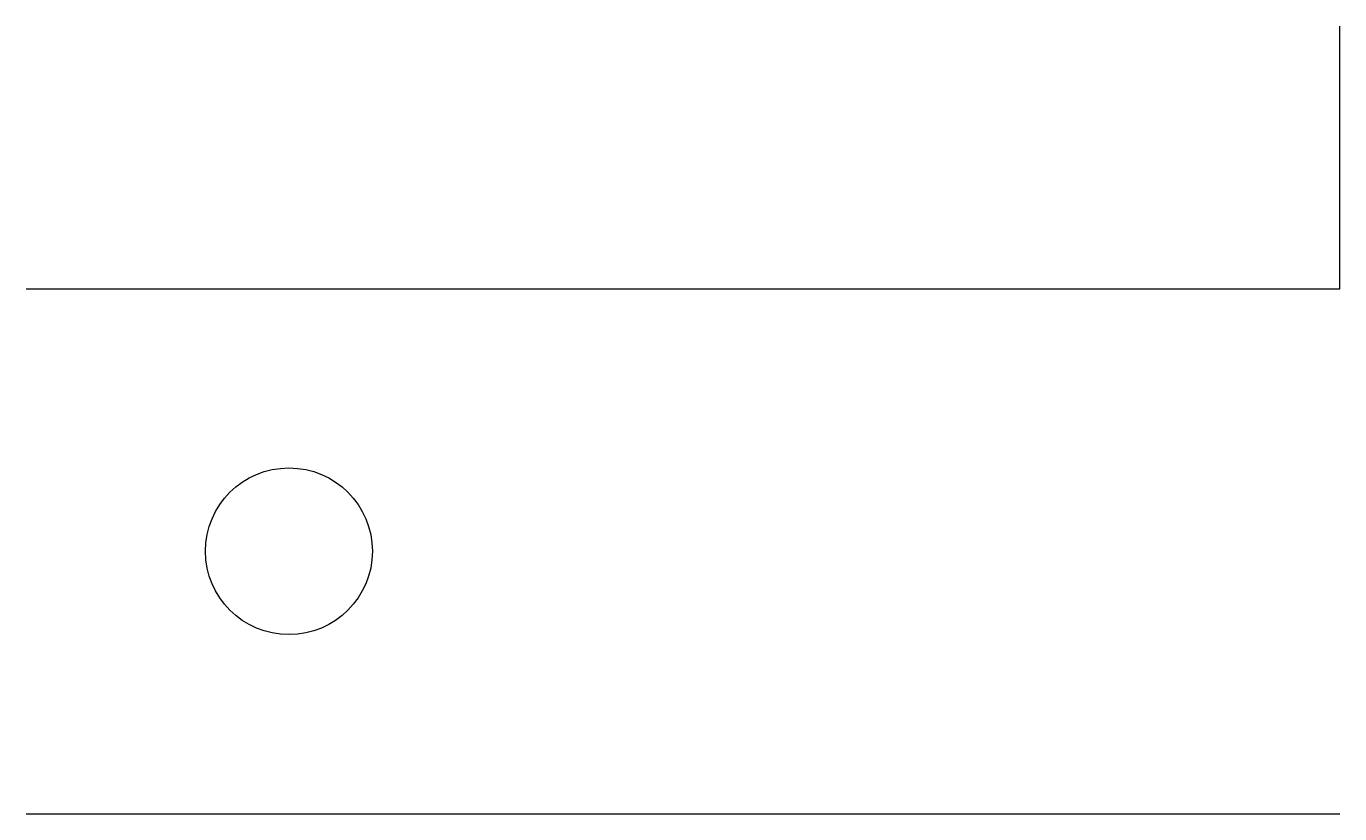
# Model space of a CAD drawing. Header units: metres. Extents: x 0 to 0.05, y 0 to 0.03.
import ezdxf

# ---------------------------------------------------------------- set-up
doc = ezdxf.new("R2010")
doc.units = ezdxf.units.M
for name, color, linetype in [('Bohrungen_äöü', 1, 'Continuous'), ('Ø_holes', 2, 'Continuous'), ('Слой', 3, 'Continuous')]:
    doc.layers.add(name, color=color, linetype=linetype)

msp = doc.modelspace()

# ---------------------------------------------------------------- linework, layer by layer
at = {"layer": 'Bohrungen_äöü'}
msp.add_line((0, 0), (0.05, 0), dxfattribs=at)
at = {"layer": 'Ø_holes'}
msp.add_circle((0.01, 0.01), 0.003175, dxfattribs=at)
at = {"layer": 'Слой'}
msp.add_lwpolyline([(0, 0.02), (0.05, 0.02), (0.05, 0.03)], dxfattribs=at)

doc.saveas('drawing.dxf')
